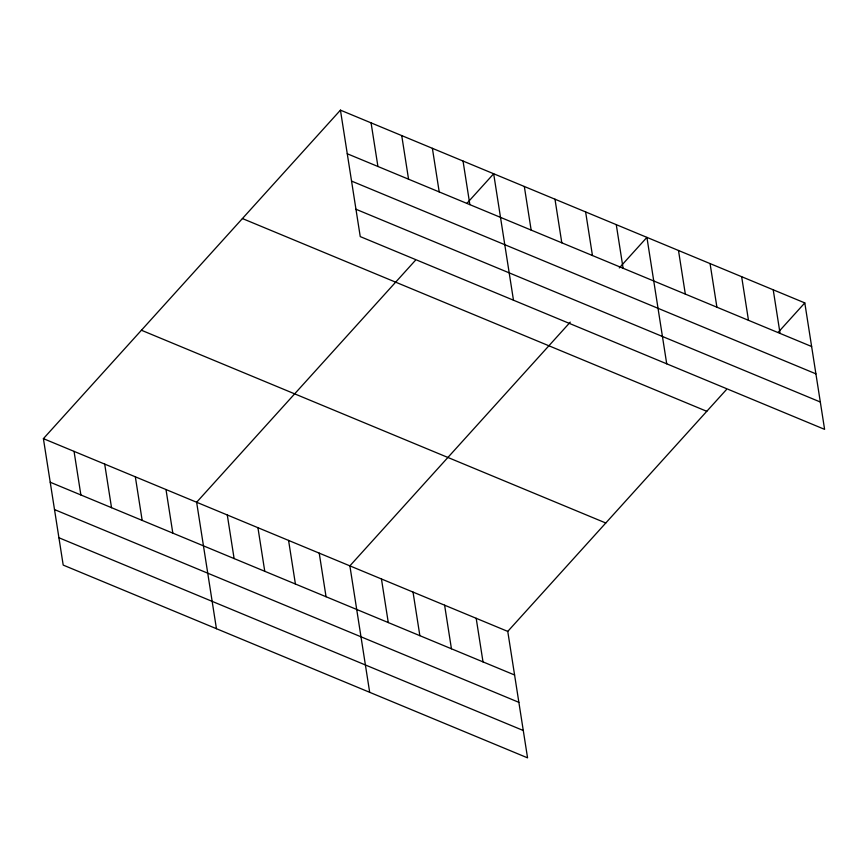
<?xml version="1.0" encoding="UTF-8"?>
<svg xmlns="http://www.w3.org/2000/svg" width="868" height="868" viewBox="0 0 868 868"><rect width="100%" height="100%" fill="white"/><g stroke="black" fill="none" stroke-linecap="round" stroke-linejoin="round"><path stroke-width="1.3" d="M726.386 389.634L507.758 631.405L527.56 757.851L63.201 565.09L43.4 438.644L340.44 110.149L804.799 302.91L824.6 429.356L360.242 236.595L340.44 110.149M415.262 260.487L196.635 502.257L216.436 628.703M466.941 203.329L493.675 173.763L513.476 300.209M570.276 322.126L349.88 565.86L369.681 692.306M619.296 267.919L646.92 237.376L666.722 363.822M778.064 332.477L804.799 302.91M347.265 153.755L811.623 346.516M351.551 181.087L815.909 373.848M355.956 209.253L820.314 402.014M242.411 218.552L706.78 411.313M141.419 330.241L605.788 523.003M43.4 438.644L507.758 631.405M50.225 482.239L514.594 675M54.51 509.581L518.869 702.342M58.915 537.748L523.285 730.509M773.225 289.804L780.05 333.41M741.652 276.697L748.476 320.303M710.067 263.59L716.903 307.196M678.494 250.483L685.319 294.078M616.269 224.649L623.094 268.255M585.618 211.933L592.453 255.528M554.977 199.206L561.802 242.812M524.326 186.49L531.151 230.085M463.035 161.047L469.859 204.642M432.383 148.319L439.208 191.915M401.732 135.592L408.557 179.199M476.185 618.298L483.009 661.893M371.081 122.876L377.916 166.472M444.611 605.191L451.436 648.787M413.027 592.085L419.862 635.68M381.453 578.978L388.278 622.573M319.229 553.144L326.053 596.739M288.577 540.417L295.413 584.023M257.937 527.701L264.762 571.296M227.286 514.974L234.11 558.58M165.994 489.53L172.819 533.136M135.343 476.814L142.168 520.409M104.692 464.087L111.527 507.693M74.051 451.371L80.876 494.966"/></g></svg>
